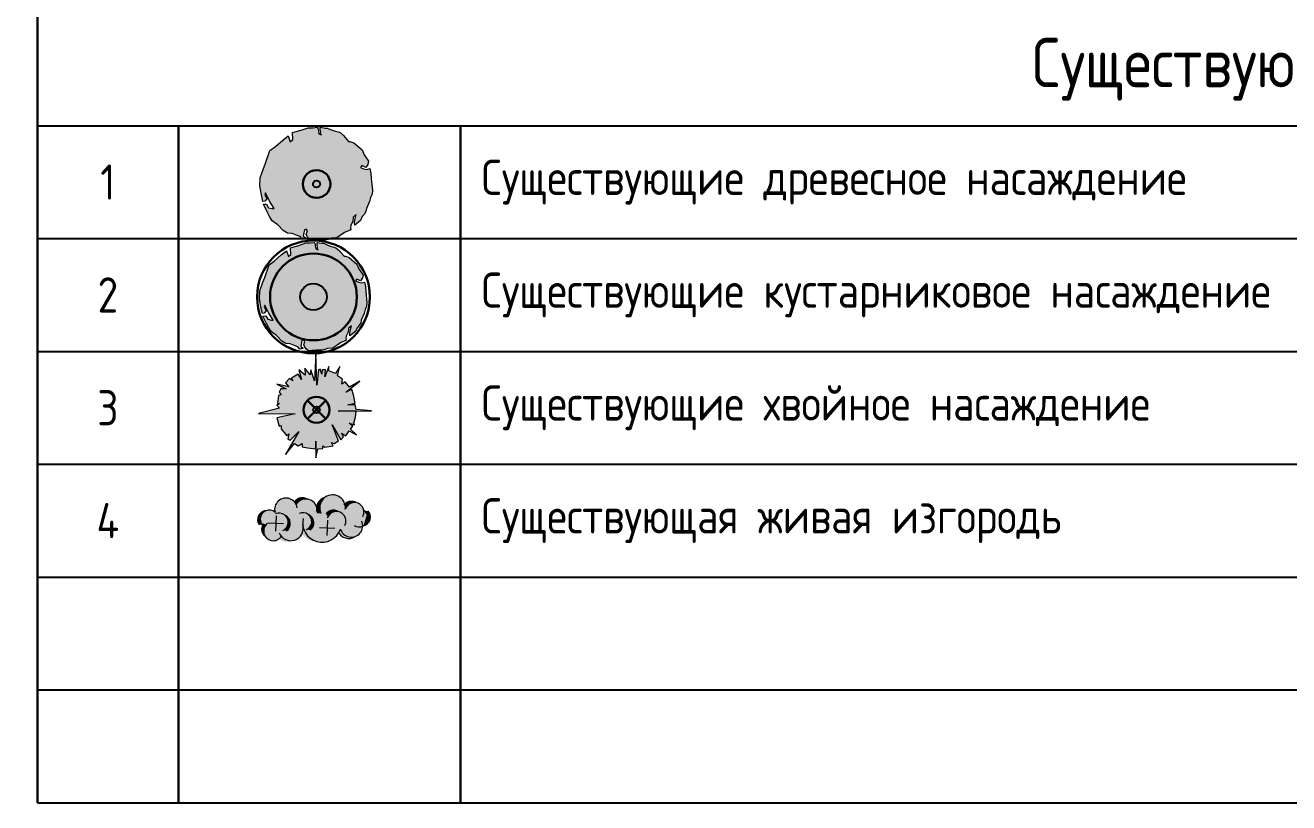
# Model space of a CAD drawing. Header units: metres. Extents: x -2072 to 1581266, y 0 to 323429.
# Drawn here: x 1733.8 to 1823.4, y 1467.3 to 1522.5 of the extents above; entities that cross this region are included whole.
import ezdxf
from ezdxf.enums import TextEntityAlignment as Align

# ---------------------------------------------------------------- set-up
doc = ezdxf.new("R2010")
doc.units = ezdxf.units.M
doc.layers.add('ГП - Лист (таблица)', color=7, linetype='Continuous', lineweight=9)
doc.layers.add('ГП_Деревья', color=7, linetype='Continuous', lineweight=0)
doc.layers.add('ГП_Озеленение_деревья и кустарники', color=7, linetype='Continuous', lineweight=9, true_color=0x2e7666)
doc.layers.add('СП_дендроплан', color=7, linetype='Continuous')
doc.layers.add('СП_зеленые насаждения для ГП', color=250, linetype='Continuous', transparency=0.8)
doc.styles.add('GOST Common_2', font='GOST_Common.ttf', dxfattribs={"width": 0.9, "height": 2.5})
doc.styles.get("Standard").update_dxf_attribs({"font": 'arial.ttf'})
doc.styles.add('ГП Ариал 2016', font='arial.ttf')

# ---------------------------------------------------------------- blocks, each defined once
blk = doc.blocks.new('Куст_Л_С')
at = {"layer": 'СП_зеленые насаждения для ГП'}
h = blk.add_hatch(color=256, dxfattribs=at)
h.dxf.hatch_style = 1
h.paths.add_polyline_path([(0.055, 0.544), (0.045, 0.547), (0.045, 0.557), (0.048, 0.574), (0.041, 0.597), (0.041, 0.628), (0.098, 0.618), (0.119, 0.618), (0.172, 0.594), (0.259, 0.567), (0.296, 0.534), (0.353, 0.47), (0.367, 0.47), (0.41, 0.453), (0.501, 0.376), (0.524, 0.322), (0.571, 0.252), (0.565, 0.218), (0.541, 0.185), (0.498, 0.205), (0.484, 0.185), (0.518, 0.168), (0.555, 0.161), (0.588, 0.171), (0.598, 0.118), (0.602, 0.064), (0.615, -0.067), (0.612, -0.111), (0.595, -0.147), (0.585, -0.191), (0.551, -0.268), (0.545, -0.298), (0.524, -0.332), (0.504, -0.355), (0.484, -0.399), (0.42, -0.449), (0.417, -0.419), (0.424, -0.392), (0.437, -0.332), (0.404, -0.362), (0.4, -0.406), (0.377, -0.453), (0.373, -0.476), (0.377, -0.5), (0.31, -0.53), (0.223, -0.59), (0.162, -0.594), (0.129, -0.607), (0.095, -0.614), (0.031, -0.614), (-0.019, -0.617), (-0.056, -0.621), (-0.083, -0.6), (-0.099, -0.58), (-0.113, -0.553), (-0.099, -0.513), (-0.113, -0.493), (-0.133, -0.503), (-0.146, -0.567), (-0.12, -0.59), (-0.156, -0.604), (-0.18, -0.574), (-0.213, -0.563), (-0.267, -0.54), (-0.317, -0.537), (-0.364, -0.51), (-0.425, -0.446), (-0.485, -0.402), (-0.515, -0.355), (-0.542, -0.305), (-0.582, -0.221), (-0.549, -0.218), (-0.525, -0.258), (-0.485, -0.268), (-0.465, -0.268), (-0.515, -0.188), (-0.559, -0.094), (-0.569, -0.114), (-0.546, -0.161), (-0.569, -0.188), (-0.589, -0.191), (-0.606, -0.117), (-0.623, -0.017), (-0.619, 0.071), (-0.582, 0.171), (-0.562, 0.222), (-0.512, 0.369), (-0.452, 0.413), (-0.371, 0.483), (-0.311, 0.53), (-0.287, 0.467), (-0.26, 0.49), (-0.264, 0.567), (-0.237, 0.574), (-0.167, 0.594), (-0.089, 0.621), (-0.039, 0.621), (0.008, 0.628), (0.015, 0.618), (0.018, 0.604), (0.021, 0.584), (0.028, 0.554)])
at = {"layer": 'Defpoints', "lineweight": 30}
for radius in [0.65, 0.5]:
    blk.add_circle((0, 0), radius, dxfattribs=at)
at = {"layer": 'СП_зеленые насаждения для ГП', "color": 7, "lineweight": 9, "transparency": 33554585}
blk.add_lwpolyline([(0.055, 0.544), (0.045, 0.547), (0.045, 0.557), (0.048, 0.574), (0.041, 0.597), (0.041, 0.628), (0.098, 0.618), (0.119, 0.618), (0.172, 0.594), (0.259, 0.567), (0.296, 0.534), (0.353, 0.47), (0.367, 0.47), (0.41, 0.453), (0.501, 0.376), (0.524, 0.322), (0.571, 0.252), (0.565, 0.218), (0.541, 0.185), (0.498, 0.205), (0.484, 0.185), (0.518, 0.168), (0.555, 0.161), (0.588, 0.171), (0.598, 0.118), (0.602, 0.064), (0.615, -0.067), (0.612, -0.111), (0.595, -0.147), (0.585, -0.191), (0.551, -0.268), (0.545, -0.298), (0.524, -0.332), (0.504, -0.355), (0.484, -0.399), (0.42, -0.449), (0.417, -0.419), (0.424, -0.392), (0.437, -0.332), (0.404, -0.362), (0.4, -0.406), (0.377, -0.453), (0.373, -0.476), (0.377, -0.5), (0.31, -0.53), (0.223, -0.59), (0.162, -0.594), (0.129, -0.607), (0.095, -0.614), (0.031, -0.614), (-0.019, -0.617), (-0.056, -0.621), (-0.083, -0.6), (-0.099, -0.58), (-0.113, -0.553), (-0.099, -0.513), (-0.113, -0.493), (-0.133, -0.503), (-0.146, -0.567), (-0.12, -0.59), (-0.156, -0.604), (-0.18, -0.574), (-0.213, -0.563), (-0.267, -0.54), (-0.317, -0.537), (-0.364, -0.51), (-0.425, -0.446), (-0.485, -0.402), (-0.515, -0.355), (-0.542, -0.305), (-0.582, -0.221), (-0.549, -0.218), (-0.525, -0.258), (-0.485, -0.268), (-0.465, -0.268), (-0.515, -0.188), (-0.559, -0.094), (-0.569, -0.114), (-0.546, -0.161), (-0.569, -0.188), (-0.589, -0.191), (-0.606, -0.117), (-0.623, -0.017), (-0.619, 0.071), (-0.582, 0.171), (-0.562, 0.222), (-0.512, 0.369), (-0.452, 0.413), (-0.371, 0.483), (-0.311, 0.53), (-0.287, 0.467), (-0.26, 0.49), (-0.264, 0.567), (-0.237, 0.574), (-0.167, 0.594), (-0.089, 0.621), (-0.039, 0.621), (0.008, 0.628), (0.015, 0.618), (0.018, 0.604), (0.021, 0.584), (0.028, 0.554)], close=True, dxfattribs=at)
at = {"layer": 'СП_зеленые насаждения для ГП', "color": 7}
blk.add_circle((0, 0), 0.153, dxfattribs=at)
at = {"lineweight": 30, "flags": 104}
blk.add_attdef('НОМЕР', text='', height=1.3, dxfattribs=at).set_placement((1.253, 0.658), align=Align.TOP_LEFT)
blk = doc.blocks.new('Дерево_Л_С')
at = {"layer": 'СП_дендроплан', "lineweight": 30, "true_color": 0xfefefe}
h = blk.add_hatch(color=7, dxfattribs=at)
h.dxf.hatch_style = 1
h.paths.add_polyline_path([(0.6, 0, 1), (-0.6, 0, 1)])
at = {"layer": 'СП_зеленые насаждения для ГП'}
h = blk.add_hatch(color=256, dxfattribs=at)
h.dxf.hatch_style = 1
h.paths.add_polyline_path([(0.211, 2.137), (0.171, 2.15), (0.171, 2.19), (0.185, 2.256), (0.158, 2.348), (0.158, 2.467), (0.383, 2.428), (0.462, 2.428), (0.674, 2.335), (1.017, 2.229), (1.163, 2.097), (1.387, 1.846), (1.44, 1.846), (1.612, 1.78), (1.969, 1.476), (2.062, 1.264), (2.247, 0.986), (2.22, 0.854), (2.128, 0.722), (1.956, 0.801), (1.903, 0.722), (2.035, 0.656), (2.181, 0.629), (2.313, 0.669), (2.352, 0.457), (2.366, 0.246), (2.419, -0.27), (2.405, -0.442), (2.339, -0.587), (2.3, -0.759), (2.167, -1.064), (2.141, -1.183), (2.062, -1.315), (1.982, -1.407), (1.903, -1.579), (1.652, -1.778), (1.639, -1.659), (1.665, -1.553), (1.718, -1.315), (1.586, -1.434), (1.573, -1.606), (1.48, -1.791), (1.467, -1.883), (1.48, -1.976), (1.216, -2.095), (0.872, -2.333), (0.634, -2.346), (0.502, -2.399), (0.37, -2.426), (0.118, -2.426), (-0.08, -2.439), (-0.225, -2.452), (-0.331, -2.373), (-0.397, -2.293), (-0.45, -2.188), (-0.397, -2.029), (-0.45, -1.95), (-0.529, -1.989), (-0.582, -2.24), (-0.476, -2.333), (-0.622, -2.386), (-0.714, -2.267), (-0.847, -2.227), (-1.058, -2.135), (-1.256, -2.121), (-1.441, -2.016), (-1.679, -1.764), (-1.917, -1.593), (-2.036, -1.407), (-2.142, -1.209), (-2.301, -0.878), (-2.169, -0.865), (-2.076, -1.024), (-1.917, -1.064), (-1.838, -1.064), (-2.036, -0.746), (-2.208, -0.376), (-2.248, -0.455), (-2.155, -0.64), (-2.248, -0.746), (-2.327, -0.759), (-2.393, -0.468), (-2.459, -0.072), (-2.446, 0.272), (-2.301, 0.669), (-2.221, 0.867), (-2.023, 1.449), (-1.785, 1.621), (-1.468, 1.899), (-1.23, 2.084), (-1.137, 1.833), (-1.032, 1.925), (-1.045, 2.229), (-0.939, 2.256), (-0.662, 2.335), (-0.357, 2.441), (-0.159, 2.441), (0.026, 2.467), (0.052, 2.428), (0.066, 2.375), (0.079, 2.295), (0.105, 2.176)])
at = {"layer": 'СП_дендроплан', "lineweight": 30}
blk.add_circle((0, 0), 0.6, dxfattribs=at)
at = {"layer": 'СП_зеленые насаждения для ГП', "color": 250, "lineweight": 9, "transparency": 33554585}
blk.add_lwpolyline([(0.211, 2.137), (0.171, 2.15), (0.171, 2.19), (0.185, 2.256), (0.158, 2.348), (0.158, 2.467), (0.383, 2.428), (0.462, 2.428), (0.674, 2.335), (1.017, 2.229), (1.163, 2.097), (1.387, 1.846), (1.44, 1.846), (1.612, 1.78), (1.969, 1.476), (2.062, 1.264), (2.247, 0.986), (2.22, 0.854), (2.128, 0.722), (1.956, 0.801), (1.903, 0.722), (2.035, 0.656), (2.181, 0.629), (2.313, 0.669), (2.352, 0.457), (2.366, 0.246), (2.419, -0.27), (2.405, -0.442), (2.339, -0.587), (2.3, -0.759), (2.167, -1.064), (2.141, -1.183), (2.062, -1.315), (1.982, -1.407), (1.903, -1.579), (1.652, -1.778), (1.639, -1.659), (1.665, -1.553), (1.718, -1.315), (1.586, -1.434), (1.573, -1.606), (1.48, -1.791), (1.467, -1.883), (1.48, -1.976), (1.216, -2.095), (0.872, -2.333), (0.634, -2.346), (0.502, -2.399), (0.37, -2.426), (0.118, -2.426), (-0.08, -2.439), (-0.225, -2.452), (-0.331, -2.373), (-0.397, -2.293), (-0.45, -2.188), (-0.397, -2.029), (-0.45, -1.95), (-0.529, -1.989), (-0.582, -2.24), (-0.476, -2.333), (-0.622, -2.386), (-0.714, -2.267), (-0.847, -2.227), (-1.058, -2.135), (-1.256, -2.121), (-1.441, -2.016), (-1.679, -1.764), (-1.917, -1.593), (-2.036, -1.407), (-2.142, -1.209), (-2.301, -0.878), (-2.169, -0.865), (-2.076, -1.024), (-1.917, -1.064), (-1.838, -1.064), (-2.036, -0.746), (-2.208, -0.376), (-2.248, -0.455), (-2.155, -0.64), (-2.248, -0.746), (-2.327, -0.759), (-2.393, -0.468), (-2.459, -0.072), (-2.446, 0.272), (-2.301, 0.669), (-2.221, 0.867), (-2.023, 1.449), (-1.785, 1.621), (-1.468, 1.899), (-1.23, 2.084), (-1.137, 1.833), (-1.032, 1.925), (-1.045, 2.229), (-0.939, 2.256), (-0.662, 2.335), (-0.357, 2.441), (-0.159, 2.441), (0.026, 2.467), (0.052, 2.428), (0.066, 2.375), (0.079, 2.295), (0.105, 2.176)], close=True, dxfattribs=at)
at = {"layer": 'СП_зеленые насаждения для ГП', "color": 7}
blk.add_circle((0, 0), 0.153, dxfattribs=at)
at = {"layer": 'СП_дендроплан', "lineweight": 30, "flags": 104}
blk.add_attdef('НОМЕР', text='', height=1.3, dxfattribs=at).set_placement((2.283, 0.707), align=Align.TOP_LEFT)
blk = doc.blocks.new('З9')
at = {"layer": 'ГП_Деревья', "ltscale": 100}
h = blk.add_hatch(color=254, dxfattribs=at)
h.dxf.hatch_style = 1
h.set_gradient(color1=(99, 100, 102), color2=(214, 214, 214), tint=1, name='SPHERICAL')
h.paths.add_polyline_path([(76938.61, 23738.81, 0.639956), (76936.27, 23738.41, 0.905324), (76934.19, 23736.8, 1.118775), (76933.54, 23734.85, 0.942608), (76935.7, 23734.35, 0.724163), (76937.81, 23736.1, -0.031008), (76937.69, 23736.35, -0.048467), (76937.81, 23736.1, 0.752266), (76942.01, 23737.17, 0.85594), (76944.38, 23738.25, 0.60124), (76943.97, 23740.03, 0.779624), (76941.88, 23739.53, 0.650185), (76939.23, 23740.18, 0.313308)])
at = {"layer": 'ГП_Деревья'}
for points in [[(76939.18, 23740.07, 0.443528), (76938.91, 23738.14, -0.04633), (76939.32, 23738.22, -0.413314)], [(76943.09, 23740.63, 0.475667), (76941.51, 23739.96, -0.193144), (76941.84, 23739.72, -0.408155)], [(76937.52, 23739.35, 0.475667), (76935.94, 23738.68, -0.193144), (76936.26, 23738.44, -0.408155)], [(76941.4, 23739.03, 0.475667), (76939.82, 23738.36, -0.193144), (76940.14, 23738.12, -0.408155)], [(76940.08, 23735.04, -0.462747), (76937.06, 23736.65, 0.13355), (76937.45, 23737.08, 0.441662)], [(76938.26, 23735.92, -0.217235), (76938.71, 23736.01, 0.589097), (76937.98, 23737.67, -0.566061)], [(76943.78, 23736.81, -0.443528), (76941.82, 23736.8, 0.04633), (76941.95, 23737.19, 0.413314)], [(76933.32, 23734.92, 0.217235), (76932.86, 23734.89, -0.589097), (76933.11, 23736.68, 0.566061)], [(76935.6, 23735.03, -0.217235), (76936.05, 23735.12, 0.589097), (76935.32, 23736.78, -0.566061)], [(76934.08, 23733.69, -0.475667), (76933.24, 23735.19, 0.193144), (76933.64, 23735.18, 0.408155)], [(76937.1, 23734.32, -0.443528), (76935.15, 23734.3, 0.04633), (76935.28, 23734.7, 0.413314)]]:
    blk.add_hatch(color=253, dxfattribs=at).paths.add_polyline_path(points)
h = blk.add_hatch(color=253, dxfattribs=at)
edge = h.paths.add_edge_path()
edge.add_arc((76943.97, 23741.28), 1.25, 270.006, 292.1267)
edge.add_arc((76943.94, 23739.22), 1.04, -60.7465, 61.2624, ccw=False)
edge.add_arc((76943.7, 23739.03), 1.04, 316.0846, 435.1341)
for p, q in [((76942, 23740.14), (76942, 23740.14)), ((76932.87, 23735.34), (76932.87, 23735.34)), ((76933.17, 23734.93), (76933.17, 23734.93)), ((76933.51, 23735.13), (76933.51, 23735.13))]:
    blk.add_line(p, q, dxfattribs=at)
at = {"layer": 'ГП_Деревья', "ltscale": 0.1}
for p, q in [((76942.02, 23740.33), (76942.02, 23740.33)), ((76933.96, 23736.99), (76933.96, 23736.99)), ((76933.19, 23735.09), (76933.19, 23735.09))]:
    blk.add_line(p, q, dxfattribs=at)
at = {"layer": 'ГП_Деревья', "color": 7}
for p, q in [((76939.62, 23736.64), (76941.36, 23737.09)), ((76940.74, 23735.99), (76940.29, 23737.73)), ((76933.78, 23735.39), (76935.52, 23735.84)), ((76934.9, 23734.74), (76934.45, 23736.48))]:
    blk.add_line(p, q, dxfattribs=at)
for centre, radius, start, end in [((76939.91, 23739.04), 1.32, 120.585, 219.9007), ((76940.41, 23739.27), 1.49, 10.1652, 221.7512), ((76942.99, 23739.52), 1.11, 350.3273, 179.3547), ((76943.7, 23739.03), 1.04, 253.4702, 75.1341), ((76943.94, 23739.22), 1.04, 299.2535, 61.2624), ((76935.31, 23737.5), 1.32, 25.064, 211.9809), ((76937.53, 23738.07), 1.31, 34.5914, 170.6275), ((76941.29, 23737.92), 1.11, 350.3273, 179.3547), ((76943.11, 23737.9), 1.32, 213.3553, 40.2723), ((76933.76, 23735.86), 1.04, 65.1789, 258.0131), ((76934.98, 23735.86), 1.04, 309.9001, 130.5645), ((76935.27, 23735.79), 1.04, 322.7723, 84.7812), ((76937.58, 23736.72), 1.04, 309.9001, 130.5645), ((76939.76, 23737.24), 2.25, 184.6631, 358.2518), ((76937.87, 23736.65), 1.04, 322.7723, 84.7812), ((76933.49, 23735.71), 1.04, 110.9622, 232.971), ((76936.47, 23735.57), 1.44, 218.3902, 32.7955), ((76934.63, 23734.66), 1.11, 142.9639, 343.6074)]:
    blk.add_arc(centre, radius, start, end, dxfattribs=at)
at = {"layer": 'ГП_Деревья'}
blk.add_arc((76942.85, 23737.67), 1.32, 222.6121, 318.2866, dxfattribs=at)
blk = doc.blocks.new('*T90')
at = {"layer": 'Defpoints', "color": 8, "linetype": 'ByBlock', "lineweight": 0, "transparency": 16777216}
for p, q in [((0, 0), (208.026, 0)), ((0, 0), (0, -10)), ((208.026, 0), (208.026, -10))]:
    blk.add_line(p, q, dxfattribs=at)
at = {"layer": 'ГП - Лист (таблица)', "color": 0, "linetype": 'ByBlock', "lineweight": 40, "transparency": 16777216}
for p, q in [((0, -10), (208.026, -10)), ((0, -10), (0, -29.267)), ((10, -10), (10, -29.267)), ((30, -10), (30, -29.267)), ((115, -10), (115, -29.267)), ((132.406, -10), (132.406, -29.267)), ((151.584, -10), (151.584, -29.267)), ((166.584, -10), (166.584, -29.267)), ((208.026, -10), (208.026, -29.267))]:
    blk.add_line(p, q, dxfattribs=at)
at = {"layer": 'ГП - Лист (таблица)', "color": 0, "linetype": 'ByBlock', "lineweight": 30, "transparency": 16777216}
for p, q in [((0, -29.267), (208.026, -29.267)), ((0, -29.267), (0, -677.267)), ((208.026, -29.267), (208.026, -677.267)), ((10, -37.267), (10, -125.267)), ((30, -37.267), (30, -125.267)), ((115, -37.267), (115, -125.267)), ((132.406, -37.267), (132.406, -125.267)), ((151.584, -37.267), (151.584, -125.267)), ((166.584, -37.267), (166.584, -125.267)), ((10, -133.267), (10, -277.267)), ((30, -133.267), (30, -277.267)), ((115, -133.267), (115, -277.267)), ((132.406, -133.267), (132.406, -277.267)), ((151.584, -133.267), (151.584, -277.267)), ((166.584, -133.267), (166.584, -277.267)), ((10, -285.267), (10, -549.267)), ((30, -285.267), (30, -549.267)), ((115, -285.267), (115, -549.267)), ((132.406, -285.267), (132.406, -549.267)), ((151.584, -285.267), (151.584, -549.267)), ((166.584, -285.267), (166.584, -549.267)), ((10, -557.267), (10, -621.267)), ((30, -557.267), (30, -621.267)), ((115, -557.267), (115, -621.267)), ((132.406, -557.267), (132.406, -621.267)), ((151.584, -557.267), (151.584, -621.267)), ((166.584, -557.267), (166.584, -621.267)), ((10, -629.267), (10, -677.267)), ((30, -629.267), (30, -677.267)), ((115, -629.267), (115, -677.267)), ((132.406, -629.267), (132.406, -677.267)), ((151.584, -629.267), (151.584, -677.267)), ((166.584, -629.267), (166.584, -677.267))]:
    blk.add_line(p, q, dxfattribs=at)
at = {"layer": 'ГП - Лист (таблица)', "color": 0, "linetype": 'ByBlock', "lineweight": -2, "transparency": 16777216}
for p, q in [((0, -37.267), (208.026, -37.267)), ((0, -45.267), (208.026, -45.267)), ((0, -53.267), (208.026, -53.267)), ((0, -61.267), (208.026, -61.267)), ((0, -69.267), (208.026, -69.267)), ((0, -77.267), (208.026, -77.267)), ((0, -85.267), (208.026, -85.267)), ((0, -93.267), (208.026, -93.267)), ((0, -101.267), (208.026, -101.267)), ((0, -109.267), (208.026, -109.267)), ((0, -117.267), (208.026, -117.267)), ((0, -125.267), (208.026, -125.267)), ((0, -133.267), (208.026, -133.267)), ((0, -141.267), (208.026, -141.267)), ((0, -149.267), (208.026, -149.267)), ((0, -157.267), (208.026, -157.267)), ((0, -165.267), (208.026, -165.267)), ((0, -173.267), (208.026, -173.267)), ((0, -181.267), (208.026, -181.267)), ((0, -189.267), (208.026, -189.267)), ((0, -197.267), (208.026, -197.267)), ((0, -205.267), (208.026, -205.267)), ((0, -213.267), (208.026, -213.267)), ((0, -221.267), (208.026, -221.267)), ((0, -229.267), (208.026, -229.267)), ((0, -237.267), (208.026, -237.267)), ((0, -245.267), (208.026, -245.267)), ((0, -253.267), (208.026, -253.267)), ((0, -261.267), (208.026, -261.267)), ((0, -269.267), (208.026, -269.267)), ((0, -277.267), (208.026, -277.267)), ((0, -285.267), (208.026, -285.267)), ((0, -293.267), (208.026, -293.267)), ((0, -301.267), (208.026, -301.267)), ((0, -309.267), (208.026, -309.267)), ((0, -317.267), (208.026, -317.267)), ((0, -325.267), (208.026, -325.267)), ((0, -333.267), (208.026, -333.267)), ((0, -341.267), (208.026, -341.267)), ((0, -349.267), (208.026, -349.267)), ((0, -357.267), (208.026, -357.267)), ((0, -365.267), (208.026, -365.267)), ((0, -373.267), (208.026, -373.267)), ((0, -381.267), (208.026, -381.267)), ((0, -389.267), (208.026, -389.267)), ((0, -397.267), (208.026, -397.267)), ((0, -405.267), (208.026, -405.267)), ((0, -413.267), (208.026, -413.267)), ((0, -421.267), (208.026, -421.267)), ((0, -429.267), (208.026, -429.267)), ((0, -437.267), (208.026, -437.267)), ((0, -445.267), (208.026, -445.267)), ((0, -453.267), (208.026, -453.267)), ((0, -461.267), (208.026, -461.267)), ((0, -469.267), (208.026, -469.267)), ((0, -477.267), (208.026, -477.267)), ((0, -485.267), (208.026, -485.267)), ((0, -493.267), (208.026, -493.267)), ((0, -501.267), (208.026, -501.267)), ((0, -509.267), (208.026, -509.267)), ((0, -517.267), (208.026, -517.267)), ((0, -525.267), (208.026, -525.267)), ((0, -533.267), (208.026, -533.267)), ((0, -541.267), (208.026, -541.267)), ((0, -549.267), (208.026, -549.267)), ((0, -557.267), (208.026, -557.267)), ((0, -565.267), (208.026, -565.267)), ((0, -573.267), (208.026, -573.267)), ((0, -581.267), (208.026, -581.267)), ((0, -589.267), (208.026, -589.267)), ((0, -597.267), (208.026, -597.267)), ((0, -605.267), (208.026, -605.267)), ((0, -613.267), (208.026, -613.267)), ((0, -621.267), (208.026, -621.267)), ((0, -629.267), (208.026, -629.267)), ((0, -637.267), (208.026, -637.267)), ((0, -645.267), (208.026, -645.267)), ((0, -653.267), (208.026, -653.267)), ((0, -661.267), (208.026, -661.267)), ((0, -669.267), (208.026, -669.267)), ((0, -677.267), (208.026, -677.267))]:
    blk.add_line(p, q, dxfattribs=at)
at = {"layer": 'ГП - Лист (таблица)', "transparency": 16777216}
for s, insert, char_height, width, attachment_point, style in [('Ведомость элементов озеленения', (104.013, -5), 3.5, 205.02644, 5, 'GOST Common_2'), ('Наименование породы или\\Pвид насаждения', (72.5, -19.634), 2.5, 85, 5, 'GOST Common_2'), ('Обхват ствола, см', (123.703, -19.634), 2.5, 17.40565, 5, 'GOST Common_2'), ('{\\W0.8;Условное обозначение}', (20, -19.634), 2.5, 20, 5, 'GOST Common_2'), ('Размер,\\Pсм', (141.995, -19.634), 2.5, 19.17871, 5, 'GOST Common_2'), ('Поз.', (5, -19.634), 2.5, 10, 5, 'GOST Common_2'), ('Кол.', (159.084, -19.634), 2.5, 15, 5, 'GOST Common_2'), ('Примечание', (187.305, -19.634), 2.5, 41.44209, 5, 'GOST Common_2'), ('Хвойные деревья и кустарники', (104.013, -33.267), 2.5, 205.02644, 5, 'GOST Common_2'), ('\\A1;1', (5, -41.267), 2.5, 7, 5, 'GOST Common_2'), ('{\\C0;Ель}', (31.5, -41.267), 2.5, 82, 4, 'GOST Common_2'), ('20-25', (123.703, -41.267), 2.5, 14.40565, 5, 'GOST Common_2'), ('500-600', (141.995, -41.267), 2.5, 16.17871, 5, 'GOST Common_2'), ('С комом 0.8*0.8*0.8', (187.305, -41.267), 2.5, 38.44209, 5, 'GOST Common_2'), ('\\A1;2', (5, -49.267), 2.5, 7, 5, 'GOST Common_2'), ('Лиственница', (31.5, -49.267), 2.5, 82, 4, 'GOST Common_2'), ('\\A1;3', (5, -57.267), 2.5, 7, 5, 'GOST Common_2'), ('Сосна', (31.5, -57.267), 2.5, 82, 4, 'GOST Common_2'), ('4', (5, -65.267), 2.5, 7, 5, 'GOST Common_2'), ('{\\C0;Сосна горная}', (31.5, -65.267), 2.5, 82, 4, 'GOST Common_2'), ('5', (5, -73.267), 2.5, 7, 5, 'GOST Common_2'), ('Можжевельник', (31.5, -73.267), 2.5, 82, 4, 'GOST Common_2'), ('{\\fGOST Common|b0|i0|c204|p34;\\W0.9;\\C0;Можжевельник горизонтальный}', (31.5, -81.267), 2.5, 82, 4, 'ГП Ариал 2016'), ('6', (5, -81.267), 2.5, 7, 5, 'GOST Common_2'), ('7', (5, -89.267), 2.5, 7, 5, 'GOST Common_2'), ('{\\fGOST Common|b0|i0|c204|p34;\\W0.9;\\C0;Пихта}', (31.5, -89.267), 2.5, 82, 4, 'ГП Ариал 2016'), ('{\\fGOST Common|b0|i0|c204|p34;\\W0.9;\\C0;Псевдотсуга}', (31.5, -97.267), 2.5, 82, 4, 'ГП Ариал 2016'), ('8', (5, -97.267), 2.5, 7, 5, 'GOST Common_2'), ('{\\fGOST Common|b0|i0|c204|p34;\\W0.9;\\C0;Микробиота перекрёстнопарная}', (31.5, -105.267), 2.5, 82, 4, 'ГП Ариал 2016'), ('9', (5, -105.267), 2.5, 7, 5, 'GOST Common_2'), ('{\\fGOST Common|b0|i0|c204|p34;\\W0.9;\\C0;Тсуга}', (31.5, -113.267), 2.5, 82, 4, 'ГП Ариал 2016'), ('10', (5, -121.267), 2.5, 7, 5, 'GOST Common_2'), ('{\\fGOST Common|b0|i0|c204|p34;\\W0.9;\\C0;Туя западная}', (31.5, -121.267), 2.5, 82, 4, 'ГП Ариал 2016'), ('{\\fArial|b0|i0|c204|p34;Лиственные деревья }', (104.013, -129.267), 2.5, 205.02644, 5, 'GOST Common_2'), ('1', (5, -137.267), 2.5, 7, 5, 'GOST Common_2'), ('Бархат Амурский', (31.5, -137.267), 2.5, 82, 4, 'GOST Common_2'), ('2', (5, -145.267), 2.5, 7, 5, 'GOST Common_2'), ('Береза', (31.5, -145.267), 2.5, 82, 4, 'GOST Common_2'), ('3', (5, -153.267), 2.5, 7, 5, 'GOST Common_2'), ('Боярышник', (31.5, -153.267), 2.5, 82, 4, 'GOST Common_2'), ('4', (5, -161.267), 2.5, 7, 5, 'GOST Common_2'), ('Вишня', (31.5, -161.267), 2.5, 82, 4, 'GOST Common_2'), ('5', (5, -169.267), 2.5, 7, 5, 'GOST Common_2'), ('Вяз', (31.5, -169.267), 2.5, 82, 4, 'GOST Common_2'), ('6', (5, -177.267), 2.5, 7, 5, 'GOST Common_2'), ('Груша', (31.5, -177.267), 2.5, 82, 4, 'GOST Common_2'), ('Дуб', (31.5, -185.267), 2.5, 82, 4, 'GOST Common_2'), ('7', (5, -185.267), 2.5, 7, 5, 'GOST Common_2'), ('8', (5, -193.267), 2.5, 7, 5, 'GOST Common_2'), ('Ива ', (31.5, -193.267), 2.5, 82, 4, 'GOST Common_2'), ('9', (5, -201.267), 2.5, 7, 5, 'GOST Common_2'), ('Клен', (31.5, -201.267), 2.5, 82, 4, 'GOST Common_2'), ('10', (5, -209.267), 2.5, 7, 5, 'GOST Common_2'), ('Конский каштан', (31.5, -209.267), 2.5, 82, 4, 'GOST Common_2'), ('11', (5, -217.267), 2.5, 7, 5, 'GOST Common_2'), ('Липа ', (31.5, -217.267), 2.5, 82, 4, 'GOST Common_2'), ('12', (5, -225.267), 2.5, 7, 5, 'GOST Common_2'), ('Ольха', (31.5, -225.267), 2.5, 82, 4, 'GOST Common_2'), ('13', (5, -233.267), 2.5, 7, 5, 'GOST Common_2'), ('Акация (Робиния)', (31.5, -233.267), 2.5, 82, 4, 'GOST Common_2'), ('14', (5, -241.267), 2.5, 7, 5, 'GOST Common_2'), ('Рябина', (31.5, -241.267), 2.5, 82, 4, 'GOST Common_2'), ('15', (5, -249.267), 2.5, 7, 5, 'GOST Common_2'), ('Слива', (31.5, -249.267), 2.5, 82, 4, 'GOST Common_2'), ('16', (5, -257.267), 2.5, 7, 5, 'GOST Common_2'), ('Тополь', (31.5, -257.267), 2.5, 82, 4, 'GOST Common_2'), ('17', (5, -265.267), 2.5, 7, 5, 'GOST Common_2'), ('Черемуха', (31.5, -265.267), 2.5, 82, 4, 'GOST Common_2'), ('18', (5, -273.267), 2.5, 7, 5, 'GOST Common_2'), ('Яблоня', (31.5, -273.267), 2.5, 82, 4, 'GOST Common_2'), ('Лиственные кустарники', (104.013, -281.267), 3.5, 205.02644, 5, 'ГП Ариал 2016'), ('1', (5, -289.267), 2.5, 7, 5, 'GOST Common_2'), ('Арония', (31.5, -289.267), 2.5, 82, 4, 'GOST Common_2'), ('Барбарис', (31.5, -297.267), 2.5, 82, 4, 'GOST Common_2'), ('2', (5, -297.267), 2.5, 7, 5, 'GOST Common_2'), ('Бересклет', (31.5, -305.267), 2.5, 82, 4, 'GOST Common_2'), ('3', (5, -305.267), 2.5, 7, 5, 'GOST Common_2'), ('Бирючина Вегейла', (31.5, -313.267), 2.5, 82, 4, 'GOST Common_2'), ('4', (5, -313.267), 2.5, 7, 5, 'GOST Common_2'), ('Бузина', (31.5, -321.267), 2.5, 82, 4, 'GOST Common_2'), ('5', (5, -321.267), 2.5, 7, 5, 'GOST Common_2'), ('6', (5, -329.267), 2.5, 7, 5, 'GOST Common_2'), ('Вегейла', (31.5, -329.267), 2.5, 82, 4, 'GOST Common_2'), ('Гортензия', (31.5, -337.267), 2.5, 82, 4, 'GOST Common_2'), ('7', (5, -337.267), 2.5, 7, 5, 'GOST Common_2'), ('8', (5, -345.267), 2.5, 7, 5, 'GOST Common_2'), ('Дерен', (31.5, -345.267), 2.5, 82, 4, 'GOST Common_2'), ('9', (5, -353.267), 2.5, 7, 5, 'GOST Common_2'), ('Жимолость', (31.5, -353.267), 2.5, 82, 4, 'GOST Common_2'), ('Ива пурпурная ф. "Nana"', (31.5, -361.267), 2.5, 82, 4, 'GOST Common_2'), ('10', (5, -361.267), 2.5, 7, 5, 'GOST Common_2'), ('11', (5, -369.267), 2.5, 7, 5, 'GOST Common_2'), ('Ирга', (31.5, -369.267), 2.5, 82, 4, 'GOST Common_2'), ('12', (5, -377.267), 2.5, 7, 5, 'GOST Common_2'), ('Калина', (31.5, -377.267), 2.5, 82, 4, 'GOST Common_2'), ('13', (5, -385.267), 2.5, 7, 5, 'GOST Common_2'), ('Карагана', (31.5, -385.267), 2.5, 82, 4, 'GOST Common_2'), ('14', (5, -393.267), 2.5, 7, 5, 'GOST Common_2'), ('Кизильник', (31.5, -393.267), 2.5, 82, 4, 'GOST Common_2'), ('15', (5, -401.267), 2.5, 7, 5, 'GOST Common_2'), ('Лапчатка', (31.5, -401.267), 2.5, 82, 4, 'GOST Common_2'), ('16', (5, -409.267), 2.5, 7, 5, 'GOST Common_2'), ('Лещина', (31.5, -409.267), 2.5, 82, 4, 'GOST Common_2'), ('17', (5, -417.267), 2.5, 7, 5, 'GOST Common_2'), ('Лох', (31.5, -417.267), 2.5, 82, 4, 'GOST Common_2'), ('18', (5, -425.267), 2.5, 7, 5, 'GOST Common_2'), ('Магония', (31.5, -425.267), 2.5, 82, 4, 'GOST Common_2'), ('Пузыреплодник калинолистный', (31.5, -433.267), 2.5, 82, 4, 'GOST Common_2'), ('19', (5, -433.267), 2.5, 7, 5, 'GOST Common_2'), ('Ракитник русский', (31.5, -441.267), 2.5, 82, 4, 'GOST Common_2'), ('20', (5, -441.267), 2.5, 7, 5, 'GOST Common_2'), ('Рододендрон даурский', (31.5, -449.267), 2.5, 82, 4, 'GOST Common_2'), ('21', (5, -449.267), 2.5, 7, 5, 'GOST Common_2'), ('22', (5, -457.267), 2.5, 7, 5, 'GOST Common_2'), ('Роза', (31.5, -457.267), 2.5, 82, 4, 'GOST Common_2'), ('23', (5, -465.267), 2.5, 7, 5, 'GOST Common_2'), ('Рябинник', (31.5, -465.267), 2.5, 82, 4, 'GOST Common_2'), ('24', (5, -473.267), 2.5, 7, 5, 'GOST Common_2'), ('Сирень', (31.5, -473.267), 2.5, 82, 4, 'GOST Common_2'), ('25', (5, -481.267), 2.5, 7, 5, 'GOST Common_2'), ('Смородина', (31.5, -481.267), 2.5, 82, 4, 'GOST Common_2'), ('26', (5, -489.267), 2.5, 7, 5, 'GOST Common_2'), ('Снежнеягоник', (31.5, -489.267), 2.5, 82, 4, 'GOST Common_2'), ('27', (5, -497.267), 2.5, 7, 5, 'GOST Common_2'), ('Спирея', (31.5, -497.267), 2.5, 82, 4, 'GOST Common_2'), ('28', (5, -505.267), 2.5, 7, 5, 'GOST Common_2'), ('Стефанандра', (31.5, -505.267), 2.5, 82, 4, 'GOST Common_2'), ('29', (5, -513.267), 2.5, 7, 5, 'GOST Common_2'), ('Форзиция', (31.5, -513.267), 2.5, 82, 4, 'GOST Common_2'), ('30', (5, -521.267), 2.5, 7, 5, 'GOST Common_2'), ('Хеномелес', (31.5, -521.267), 2.5, 82, 4, 'GOST Common_2'), ('Чубушник', (31.5, -529.267), 2.5, 82, 4, 'GOST Common_2'), ('31', (5, -529.267), 2.5, 7, 5, 'GOST Common_2'), ('32', (5, -537.267), 2.5, 7, 5, 'GOST Common_2'), ('33', (5, -545.267), 2.5, 7, 5, 'GOST Common_2'), ('Лианы', (104.013, -553.267), 3.5, 205.02644, 5, 'ГП Ариал 2016'), ('Актинидия коломкита', (31.5, -561.267), 2.5, 82, 4, 'GOST Common_2'), ('1', (5, -561.267), 2.5, 7, 5, 'GOST Common_2'), ('2', (5, -569.267), 2.5, 7, 5, 'GOST Common_2'), ('Девичий виноград', (31.5, -569.267), 2.5, 82, 4, 'GOST Common_2'), ('3', (5, -577.267), 2.5, 7, 5, 'GOST Common_2'), ('Древогубец', (31.5, -577.267), 2.5, 82, 4, 'GOST Common_2'), ('4', (5, -585.267), 2.5, 7, 5, 'GOST Common_2'), ('Жимолость каприфоль', (31.5, -585.267), 2.5, 82, 4, 'GOST Common_2'), ('5', (5, -593.267), 2.5, 7, 5, 'GOST Common_2'), ('{\\fArial|b0|i0|c204|p34;Хмель}', (31.5, -593.267), 2.5, 82, 4, 'GOST Common_2'), ('{\\fGOST Common|b0|i0|c204|p34;\\W0.9;Существующие зеленые насаждения}', (104.013, -625.267), 3.5, 205.02644, 5, 'ГП Ариал 2016'), ('1', (5, -633.267), 2.5, 7, 5, 'GOST Common_2'), ('Существующие древесное насаждение', (31.5, -633.267), 2.5, 82, 4, 'GOST Common_2'), ('Существующие кустарниковое насаждение', (31.5, -641.267), 2.5, 82, 4, 'GOST Common_2'), ('2', (5, -641.267), 2.5, 7, 5, 'GOST Common_2'), ('Существующие хвойное насаждение', (31.5, -649.267), 2.5, 82, 4, 'GOST Common_2'), ('3', (5, -649.267), 2.5, 7, 5, 'GOST Common_2'), ('Существующая живая изгородь', (31.5, -657.267), 2.5, 82, 4, 'GOST Common_2'), ('4', (5, -657.267), 2.5, 7, 5, 'GOST Common_2')]:
    blk.add_mtext(s, dxfattribs=dict(at, insert=insert, char_height=char_height, width=width, attachment_point=attachment_point, style=style))
blk = doc.blocks.new('Дерево_Х_С')
at = {"layer": 'СП_дендроплан', "lineweight": 30, "true_color": 0xfefefe}
h = blk.add_hatch(color=7, dxfattribs=at)
h.dxf.hatch_style = 1
h.paths.add_polyline_path([(0.6, 0, 1), (-0.6, 0, 1)])
at = {"layer": 'СП_зеленые насаждения для ГП'}
h = blk.add_hatch(color=256, dxfattribs=at)
h.dxf.hatch_style = 1
h.paths.add_polyline_path([(-0.992, -0.184), (-1.833, -0.375), (-1.732, -0.753), (-1.631, -0.728), (-1.631, -0.879), (-1.378, -1.207), (-1.277, -1.106), (-1.328, -1.358), (-1.227, -1.409), (-0.823, -1.005), (-1.429, -2.064), (-1.025, -1.56), (-0.848, -1.661), (-0.672, -1.56), (-0.672, -1.711), (-0.419, -1.762), (-0.04, -1.812), (-0.04, -1.459), (-0.04, -2.216), (0.061, -1.812), (0.288, -1.787), (0.288, -1.661), (0.389, -1.736), (0.767, -1.661), (0.692, -1.509), (0.818, -1.56), (1.02, -1.434), (0.717, -0.702), (1.121, -1.383), (1.247, -1.257), (1.146, -1.081), (1.348, -1.207), (1.499, -0.98), (1.853, -1.156), (1.575, -0.904), (1.676, -0.753), (1.499, -0.627), (1.752, -0.702), (1.727, -0.627), (1.802, -0.349), (1.827, -0.072), (0.994, -0.072), (2.534, -0.047), (1.827, 0.004), (1.777, 0.231), (1.449, 0.231), (1.777, 0.306), (1.701, 0.685), (1.626, 0.937), (1.348, 0.811), (2.004, 1.315), (1.525, 1.038), (1.323, 1.29), (1.171, 1.189), (1.196, 1.416), (0.969, 1.567), (1.07, 1.996), (0.868, 1.668), (0.565, 1.794), (0.565, 1.996), (0.389, 1.517), (0.414, 1.845), (0.262, 1.845), (0.237, 1.643), (0.161, 1.87), (0.086, 1.845), (0.01, 1.139), (-0.028, 2.602), (-0.091, 1.34), (-0.268, 1.845), (-0.293, 1.618), (-0.545, 1.92), (-0.52, 1.593), (-0.823, 1.845), (-0.697, 1.391), (-0.848, 1.643), (-1.151, 1.466), (-1.101, 1.34), (-1.252, 1.441), (-1.429, 1.239), (-1.277, 1.063), (-1.833, 1.189), (-1.404, 0.962), (-1.656, 0.962), (-1.732, 0.811), (-1.631, 0.685), (-1.757, 0.659), (-1.807, 0.281), (-1.706, 0.281), (-1.833, 0.205), (-1.706, 0.079), (-2.678, -0.168)])
at = {"layer": 'Defpoints', "lineweight": 30}
for points in [[(-0.424, 0.424), (0.424, -0.424)], [(-0.424, -0.424), (0.424, 0.424)]]:
    blk.add_lwpolyline(points, dxfattribs=at)
at = {"layer": 'СП_дендроплан', "lineweight": 30}
blk.add_circle((0, 0), 0.6, dxfattribs=at)
at = {"layer": 'СП_зеленые насаждения для ГП', "color": 7, "lineweight": 9, "transparency": 33554585}
blk.add_lwpolyline([(-0.992, -0.184), (-1.833, -0.375), (-1.732, -0.753), (-1.631, -0.728), (-1.631, -0.879), (-1.378, -1.207), (-1.277, -1.106), (-1.328, -1.358), (-1.227, -1.409), (-0.823, -1.005), (-1.429, -2.064), (-1.025, -1.56), (-0.848, -1.661), (-0.672, -1.56), (-0.672, -1.711), (-0.419, -1.762), (-0.04, -1.812), (-0.04, -1.459), (-0.04, -2.216), (0.061, -1.812), (0.288, -1.787), (0.288, -1.661), (0.389, -1.736), (0.767, -1.661), (0.692, -1.509), (0.818, -1.56), (1.02, -1.434), (0.717, -0.702), (1.121, -1.383), (1.247, -1.257), (1.146, -1.081), (1.348, -1.207), (1.499, -0.98), (1.853, -1.156), (1.575, -0.904), (1.676, -0.753), (1.499, -0.627), (1.752, -0.702), (1.727, -0.627), (1.802, -0.349), (1.827, -0.072), (0.994, -0.072), (2.534, -0.047), (1.827, 0.004), (1.777, 0.231), (1.449, 0.231), (1.777, 0.306), (1.701, 0.685), (1.626, 0.937), (1.348, 0.811), (2.004, 1.315), (1.525, 1.038), (1.323, 1.29), (1.171, 1.189), (1.196, 1.416), (0.969, 1.567), (1.07, 1.996), (0.868, 1.668), (0.565, 1.794), (0.565, 1.996), (0.389, 1.517), (0.414, 1.845), (0.262, 1.845), (0.237, 1.643), (0.161, 1.87), (0.086, 1.845), (0.01, 1.139), (-0.028, 2.602), (-0.091, 1.34), (-0.268, 1.845), (-0.293, 1.618), (-0.545, 1.92), (-0.52, 1.593), (-0.823, 1.845), (-0.697, 1.391), (-0.848, 1.643), (-1.151, 1.466), (-1.101, 1.34), (-1.252, 1.441), (-1.429, 1.239), (-1.277, 1.063), (-1.833, 1.189), (-1.404, 0.962), (-1.656, 0.962), (-1.732, 0.811), (-1.631, 0.685), (-1.757, 0.659), (-1.807, 0.281), (-1.706, 0.281), (-1.833, 0.205), (-1.706, 0.079), (-2.678, -0.168)], close=True, dxfattribs=at)
at = {"layer": 'СП_зеленые насаждения для ГП', "color": 7}
blk.add_circle((0, 0), 0.153, dxfattribs=at)
blk.add_circle((0, 0), 0.153, dxfattribs=at)
at = {"layer": 'СП_дендроплан', "lineweight": 30, "flags": 104}
blk.add_attdef('НОМЕР', text='', height=1.3, dxfattribs=at).set_placement((1.342, -0.621), align=Align.TOP_LEFT)

msp = doc.modelspace()

# ---------------------------------------------------------------- block references
msp.add_blockref('*T90', (1734.675, 2144.606))
at = {"layer": 'ГП_Озеленение_деревья и кустарники'}
for name, p, xscale, yscale, zscale in [('Дерево_Л_С', (1754.474, 1511.2, -8.246), 1.636560466082778, 1.636560466082778, 1.636560466082778), ('Куст_Л_С', (1754.256, 1503.2, -8.246), 6.153846153846585, 6.153846153846585, 6.153846153846585), ('Дерево_Х_С', (1754.474, 1495.2, -8.246), 1.534386359081139, 1.534386359081139, 1.534386359081139)]:
    msp.add_blockref(name, p, dxfattribs=dict(at, xscale=xscale, yscale=yscale, zscale=zscale))
at = {"layer": 'ГП_Озеленение_деревья и кустарники', "linetype": 'Continuous', "lineweight": 30, "transparency": 33554687, "xscale": 0.6113183395878093, "yscale": 0.6113183395878093, "zscale": 0.6113183395878093, "rotation": 342.9970162206527}
msp.add_blockref('З9', (-47467.245, 1364.411, -8.246), dxfattribs=at)

doc.saveas('drawing.dxf')
